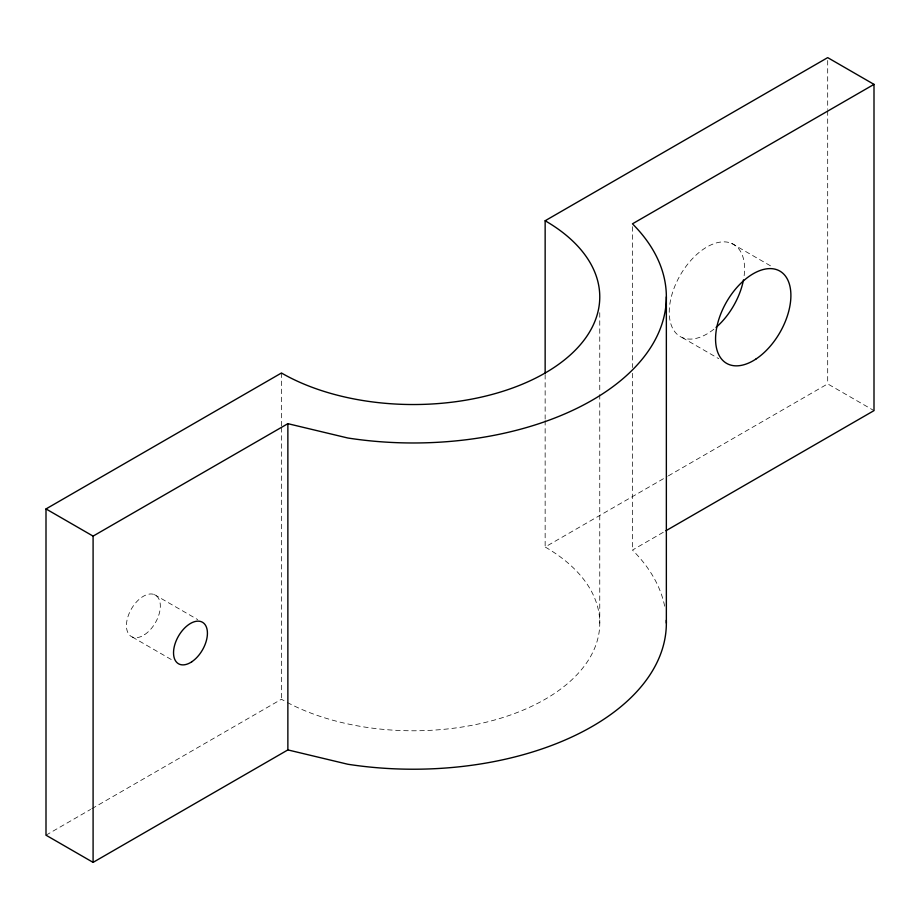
<?xml version="1.0" encoding="UTF-8"?>
<svg xmlns="http://www.w3.org/2000/svg" width="920" height="920" viewBox="0 0 920 920"><rect width="100%" height="100%" fill="white"/><g stroke="black" fill="none" stroke-linecap="round" stroke-linejoin="round"><path stroke-width="0.69" stroke-dasharray="4.6 3.45" d="M46 835.187L90.609 809.428M91.85 808.714L281.451 699.246A186.461 107.651 0 0 0 286.097 701.833M287.281 702.477A186.461 107.651 0 0 0 547.975 697.578A186.461 107.651 0 0 0 545.146 546.997L667.126 476.583M668.369 475.858L827.689 383.881L874 410.619M664.654 606.176A253.058 146.107 0 0 0 632.454 550.068L664.665 531.484M731.619 243.386L771.845 266.604M682.203 337.582L718.773 358.697M154.376 594.584L197.754 619.62M132.399 637.077L172.052 659.973M827.689 60.501L827.689 109.376M827.689 110.814L827.689 383.881M632.454 226.699L632.454 367.551M632.454 373.29L632.454 550.068M599.759 312.685L599.759 393.173M599.759 394.611L599.759 623.127M545.146 374.532L545.146 419.083M545.146 420.52L545.146 546.997M281.451 373.002L281.451 426.178M281.451 427.616L281.451 699.246M713.885 329.199A53.279 30.762 -60 0 1 669.311 314.812A53.279 30.762 -60 0 1 709.389 245.651A53.279 30.762 -60 0 1 743.9 277.426M144.739 634.558A23.977 13.846 -60 0 0 157.343 596.666A23.977 13.846 -60 0 0 128.076 616.273A23.977 13.846 -60 0 0 144.739 634.558"/><path stroke-width="1.38" d="M666.31 620.321A253.058 146.107 0 0 1 347.806 764.244L287.868 749.915L93.093 862.373L46 835.187L46 508.932L281.451 373.002A186.461 107.651 0 0 0 545.146 373.002L545.146 220.754L827.689 57.626L874 84.376L874 410.619L665.896 530.759M874 84.376L632.454 223.824A253.058 146.107 0 0 1 614.065 385.813A253.058 146.107 0 0 1 347.806 438L287.868 423.671L93.093 536.118L46 508.932M666.356 296.872L666.356 623.127M287.868 423.671L287.868 749.915M93.093 536.118L93.093 862.373M545.146 220.754A186.461 107.651 0 0 1 545.146 373.002M743.475 279.875A53.279 30.762 -60 0 1 716.047 327.416M191.831 661.744A23.977 13.846 -60 0 0 204.435 623.852A23.977 13.846 -60 0 0 175.168 643.459A23.977 13.846 -60 0 0 191.831 661.744M755.86 359.099A53.279 30.762 -60 0 0 784.449 274.861A53.279 30.762 -60 0 0 719.371 317.71A53.279 30.762 -60 0 0 755.86 359.099"/></g></svg>
